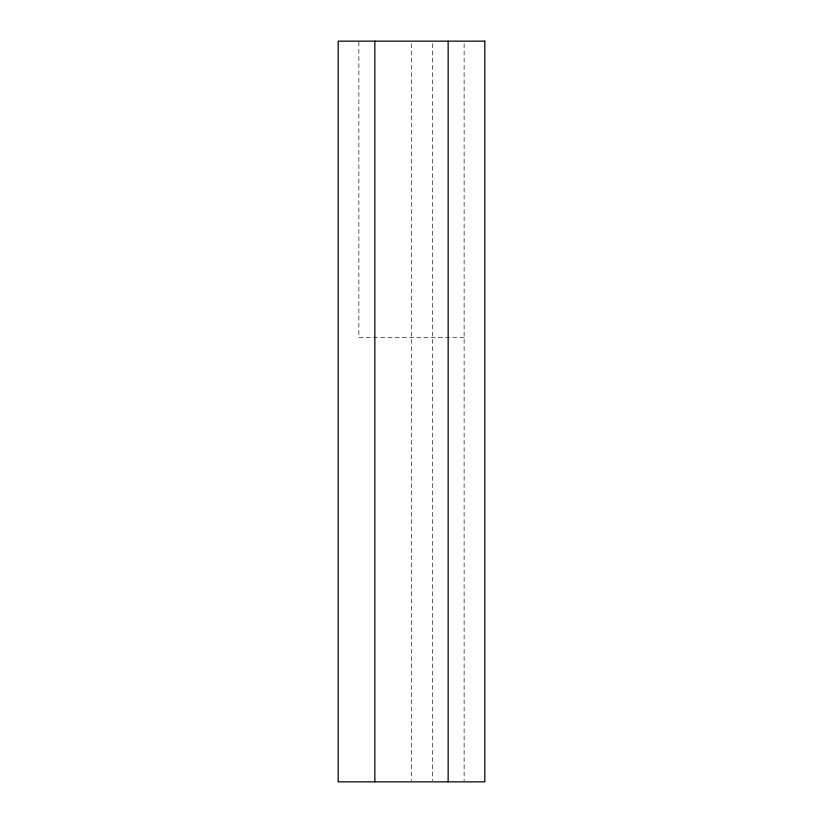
<?xml version="1.0" encoding="UTF-8"?>
<svg xmlns="http://www.w3.org/2000/svg" width="823" height="823" viewBox="0 0 823 823"><rect width="100%" height="100%" fill="white"/><g stroke="black" fill="none" stroke-linecap="round" stroke-linejoin="round"><path stroke-width="0.62" stroke-dasharray="4.12 3.09" d="M464.121 337.43L358.879 337.43L358.879 41.15M464.121 43.712L464.121 780.564M432.342 43.712L432.342 780.564M411.5 43.712L411.5 780.564"/><path stroke-width="1.23" d="M448.154 41.15L448.154 781.85M374.846 41.15L374.846 781.85M484.809 41.15L338.191 41.15L338.191 781.85L484.809 781.85L484.809 41.15"/></g></svg>
